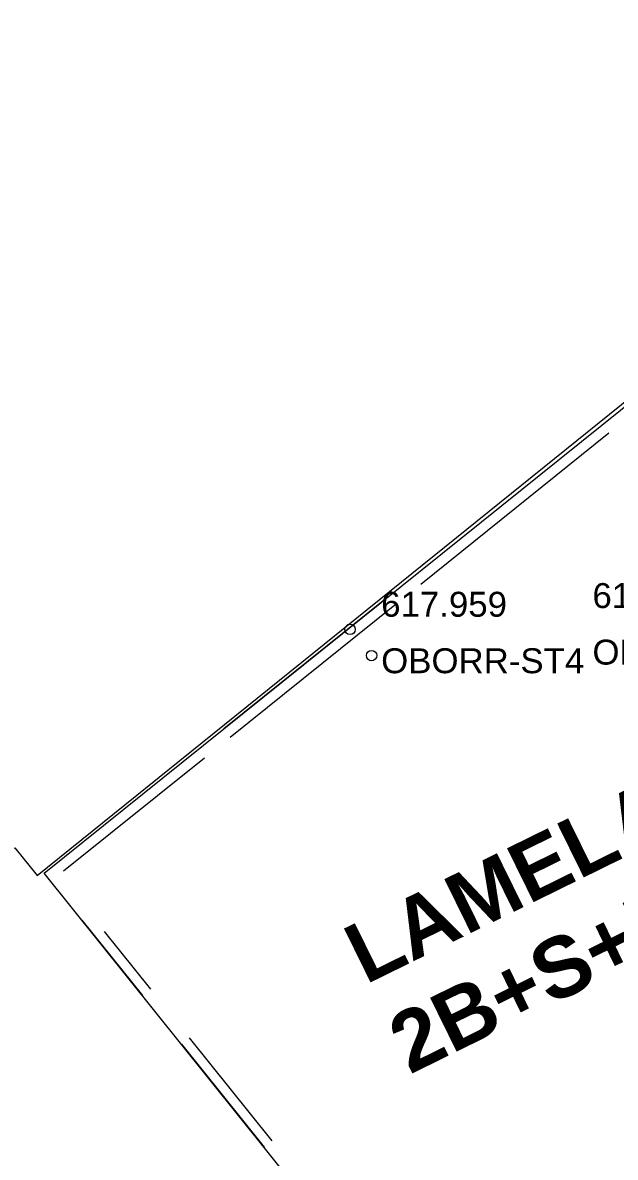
# Model space of a CAD drawing. Header units: metres. Extents: x 7511822 to 7512036, y 4692273 to 4692415.
# Drawn here: x 7511924.3 to 7511938.57, y 4692336.9 to 4692364.21 of the extents above; entities that cross this region are included whole.
import ezdxf

# ---------------------------------------------------------------- set-up
doc = ezdxf.new("R2010")
doc.units = ezdxf.units.M
doc.layers.get('0').update_dxf_attribs({"lineweight": 0})
for name, color, linetype, lineweight in [('A - Bodrumi -1 Polyline_Pen_No__23', 30, 'Continuous', 0), ('A - objekti 1 gjendja faktike_Pen_No__1', 7, 'Continuous', 0), ('A - objekti 1 gjendja faktike_Pen_No__3', 30, 'Continuous', 0), ('A - objekti 1 gjendja faktike_Pen_No__8', 14, 'Continuous', 0), ('ll-cde-shtyllat', 7, 'Continuous', 0), ('Matjet', 210, 'Continuous', 0), ('shytllat', 5, 'Continuous', 0)]:
    doc.layers.add(name, color=color, linetype=linetype, lineweight=lineweight)
doc.styles.add('GENERATED_STYLE_1', font='arialbd.ttf')
doc.styles.get("Standard").update_dxf_attribs({"font": 'arial.ttf'})

# ---------------------------------------------------------------- blocks, each defined once
blk = doc.blocks.new('A$C51214811')
for points in [[(443.31, 173.75, -0.000001), (443.33, 190.23, -0.415883)], [(249.62, 140.26, -0.000004), (249.61, 132.5, -0.413589)], [(98.06, 90.5, -0.000001), (113.4, 90.48, -0.426088)], [(102.62, 138.06, -0.000001), (113.4, 138.04, -0.0589)], [(156.67, 185.38, -0.000002), (156.68, 191.94, -0.41377)]]:
    blk.add_lwpolyline(points, format="xyb")
blk = doc.blocks.new('*U191', base_point=(7511932.703, 4692348.977, 617.958))
at = {"layer": 'Matjet', "linetype": 'ByBlock', "lineweight": -2}
blk.add_line((7511932.703, 4692348.977, 617.958), (7511932.703, 4692348.977, 617.958), dxfattribs=at)
blk.add_circle((7511932.703, 4692348.977, 617.958), 0.125, dxfattribs=at)
at = {"layer": 'Matjet', "linetype": 'ByBlock', "char_height": 0.6}
for s, insert, attachment_point in [('617.958', (7511938.021, 4692350.417, 617.958), 4), ('OBORR-ST3', (7511938.021, 4692349.36, 617.958), 1)]:
    blk.add_mtext(s, dxfattribs=dict(at, insert=insert, attachment_point=attachment_point))
blk = doc.blocks.new('*U192', base_point=(7511932.184, 4692349.608, 617.959))
at = {"layer": 'Matjet', "linetype": 'ByBlock', "lineweight": -2}
blk.add_line((7511932.184, 4692349.608, 617.959), (7511932.184, 4692349.608, 617.959), dxfattribs=at)
blk.add_circle((7511932.184, 4692349.608, 617.959), 0.125, dxfattribs=at)
at = {"layer": 'Matjet', "linetype": 'ByBlock', "char_height": 0.6}
for s, insert, attachment_point in [('617.959', (7511932.934, 4692350.208, 617.959), 4), ('OBORR-ST4', (7511932.934, 4692349.152, 617.959), 1)]:
    blk.add_mtext(s, dxfattribs=dict(at, insert=insert, attachment_point=attachment_point))

msp = doc.modelspace()

# ---------------------------------------------------------------- linework, layer by layer
at = {"layer": 'A - Bodrumi -1 Polyline_Pen_No__23', "color": 30, "linetype": 'Continuous', "lineweight": 20}
msp.add_lwpolyline([(7511925.199, 4692382.931), (7511882.027, 4692361.832), (7511884.617, 4692356.531), (7511905.147, 4692366.564), (7511917.569, 4692341.147), (7511924.116, 4692344.347), (7511924.648, 4692343.684), (7511944.016, 4692359.288), (7511943.588, 4692359.823), (7511945.543, 4692361.394), (7511936.394, 4692372.817), (7511934.515, 4692371.312)], close=True, dxfattribs=at)
at = {"layer": 'A - objekti 1 gjendja faktike_Pen_No__1', "color": 7, "linetype": 'Continuous', "lineweight": 13}
for p, q in [((7511924.818, 4692343.735), (7511944.163, 4692359.276)), ((7511934.876, 4692331.212), (7511924.818, 4692343.735))]:
    msp.add_line(p, q, dxfattribs=at)
at = {"layer": 'A - objekti 1 gjendja faktike_Pen_No__8', "color": 14, "linetype": 'Continuous', "lineweight": 0, "flags": 128}
for points in [[(7511933.886, 4692350.697), (7511938.416, 4692354.336)], [(7511933.106, 4692350.391), (7511929.145, 4692347.21)], [(7511929.302, 4692347.015), (7511933.262, 4692350.197)], [(7511925.287, 4692343.791), (7511928.678, 4692346.514)], [(7511925.727, 4692342.605), (7511927.185, 4692340.789)], [(7511926.266, 4692342.333), (7511927.38, 4692340.946)], [(7511930.312, 4692337.296), (7511928.319, 4692339.776)], [(7511928.124, 4692339.619), (7511930.117, 4692337.139)]]:
    msp.add_lwpolyline(points, dxfattribs=at)
at = {"layer": 'shytllat', "color": 8, "linetype": 'Continuous', "lineweight": 0, "flags": 128}
for points in [[(7511933.106, 4692350.391), (7511929.145, 4692347.21)], [(7511929.302, 4692347.015), (7511933.262, 4692350.197)], [(7511925.287, 4692343.791), (7511928.678, 4692346.514)], [(7511925.727, 4692342.605), (7511927.185, 4692340.789)], [(7511930.312, 4692337.296), (7511928.319, 4692339.776)], [(7511928.124, 4692339.619), (7511930.117, 4692337.139)]]:
    msp.add_lwpolyline(points, dxfattribs=at)
at = {"layer": 'shytllat', "color": 8, "lineweight": 0, "flags": 128}
msp.add_lwpolyline([(7511926.266, 4692342.333), (7511927.38, 4692340.946)], dxfattribs=at)

# ---------------------------------------------------------------- block references
at = {"layer": 'll-cde-shtyllat', "xscale": 0.0599310112389988, "yscale": 0.0599310112389988, "zscale": 0.0599310112389988, "rotation": 308.7325131062978}
msp.add_blockref('A$C51214811', (7511930.978, 4692368.487), dxfattribs=at)
at = {"layer": 'Matjet'}
for name, p in [('*U191', (7511932.703, 4692348.977, 617.958)), ('*U192', (7511932.184, 4692349.608, 617.959))]:
    msp.add_blockref(name, p, dxfattribs=at)

# ---------------------------------------------------------------- texts
at = {"layer": 'A - objekti 1 gjendja faktike_Pen_No__3', "color": 0, "linetype": 'Continuous', "lineweight": 18, "insert": (7511933.632, 4692338.863), "char_height": 1.44603, "attachment_point": 7, "rotation": 26.2086, "style": 'GENERATED_STYLE_1'}
msp.add_mtext('\\A1;LAMELA A\\P2B+S+P+13+PH', dxfattribs=at)

doc.saveas('drawing.dxf')
